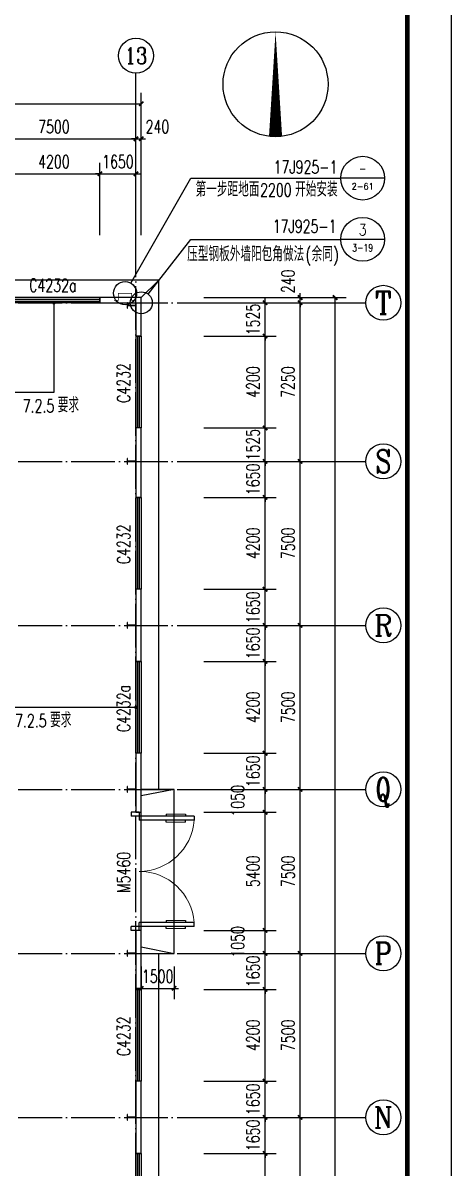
# Model space of a CAD drawing. Extents: x 14095202 to 14511487, y -1430609 to -90420.
# Drawn here: x 14486920 to 14506487, y -247791 to -195420 of the extents above; entities that cross this region are included whole.
import ezdxf
from ezdxf.enums import TextEntityAlignment as Align

# ---------------------------------------------------------------- set-up
doc = ezdxf.new("R2010")
doc.units = 0
doc.header["$LTSCALE"] = 1000
doc.header["$MEASUREMENT"] = 0
doc.linetypes.add('DOTE', pattern=[2.42, 2, -0.2, 0.02, -0.2])
for name, color, linetype in [('AXIS', 3, 'Continuous'), ('AXIS_TEXT', 7, 'Continuous'), ('COLUMN', 2, 'Continuous'), ('DIM_IDEN', 3, 'Continuous'), ('DIM_LEAD', 3, 'Continuous'), ('DIM_SYMB', 3, 'Continuous'), ('DOTE', 1, 'DOTE'), ('PUB_DIM', 3, 'Continuous'), ('PUB_TEXT', 7, 'Continuous'), ('TK', 4, 'Continuous'), ('WALL-PARAPET', 6, 'Continuous'), ('WINDOW', 4, 'Continuous'), ('WINDOW_TEXT', 7, 'Continuous')]:
    doc.layers.add(name, color=color, linetype=linetype)
doc.styles.add('_TCH_AXIS', font='COMPLEX', dxfattribs={"bigfont": 'GBCBIG'})
doc.styles.add('_TCH_DIM', font='SIMPLEX', dxfattribs={"bigfont": 'GBCBIG'})
doc.styles.add('_TCH_DIM_T3', font='SIMPLEX', dxfattribs={"width": 0.705882, "bigfont": 'GBCBIG'})
doc.styles.add('_TCH_LABEL', font='COMPLEX', dxfattribs={"bigfont": 'GBCBIG'})
doc.styles.add('_TCH_WINDOW', font='SIMPLEX', dxfattribs={"height": 3.5, "bigfont": 'GBCBIG'})
doc.styles.add('COMPLEX', font='COMPLEX')
doc.dimstyles.new('_TCH_ARCH&&200', dxfattribs={"dimtxt": 595, "dimasz": 200, "dimexe": 500, "dimexo": 600, "dimgap": 252.5, "dimtad": 1, "dimdec": 0, "dimzin": 0, "dimdsep": 46, "dimtxsty": '_TCH_DIM_T3', "dimblk": 'ARCHTICK', "dimcen": 0.09, "dimclrt": 7, "dimazin": 2, "dimtfac": 1, "dimtdec": 0, "dimtix": 1, "dimtmove": 2, "dimatfit": 3, "dimfxl": 0, "dimtolj": 1, "dimtzin": 0, "dimarcsym": 0})

# ---------------------------------------------------------------- blocks, each defined once
blk = doc.blocks.new('A$C797E1D2B')
at = {"layer": 'COLUMN'}
h = blk.add_hatch(color=256, dxfattribs=at)
h.paths.add_polyline_path([(125, 400), (250, 400), (250, 388), (130, 388), (130, 200), (125, 200)])
h.paths.add_polyline_path([(0, 400), (125, 400), (125, 200), (120, 200), (120, 388), (0, 388)])
h.paths.add_polyline_path([(0, 12), (120, 12), (120, 200), (125, 200), (125, 0), (0, 0)])
h.paths.add_polyline_path([(125, 200), (130, 200), (130, 12), (250, 12), (250, 0), (125, 0)])
blk.add_lwpolyline([(250, 0), (250, 12), (130, 12), (130, 388), (250, 388), (250, 400), (0, 400), (0, 388), (120, 388), (120, 12), (0, 12), (0, 0)], close=True, dxfattribs=at)
blk = doc.blocks.new('GeYuanFrame_78234766', base_point=(20.09, 4.53))
at = {"layer": 'TK'}
blk.add_lwpolyline([(20.09, 4.53), (20.09, 598.53), (1071.09, 598.53), (1071.09, 4.53)], close=True, dxfattribs=at)
at = {"layer": 'TK', "const_width": 1}
blk.add_lwpolyline([(45.09, 588.53), (1061.09, 588.53), (1061.09, 14.53), (45.09, 14.53)], close=True, dxfattribs=at)
blk = doc.blocks.new('_AXISO')
blk.add_circle((0, 0), 0.5)
at = {"layer": 'AXIS_TEXT', "style": 'COMPLEX', "width": 1.041667}
blk.add_attdef('A', text='', height=0.56, dxfattribs=at).set_placement((-0.25, -0.28), (0.25, -0.28), align=Align.FIT)
blk = doc.blocks.new('_ArchTick')
at = {"color": 0, "linetype": 'ByBlock', "const_width": 0.4}
blk.add_lwpolyline([(-0.5, -0.5), (0.5, 0.5)], dxfattribs=at)
blk = doc.blocks.new('*D98')
at = {"layer": 'AXIS', "color": 0, "lineweight": -2}
for p, q in [((14401847, -205120), (14401847, -198620)), ((14492327, -205120), (14492327, -198620)), ((14401847, -199120), (14492327, -199120))]:
    blk.add_line(p, q, dxfattribs=at)
at = {"layer": 'Defpoints', "color": 0}
for p in [(14492327, -199120), (14401847, -205720), (14492327, -205720)]:
    blk.add_point(p, dxfattribs=at)
at = {"layer": 'AXIS', "color": 0, "lineweight": -2, "xscale": 200, "yscale": 200, "zscale": 200, "rotation": 180}
blk.add_blockref('_ArchTick', (14401847, -199120), dxfattribs=at)
at = {"layer": 'AXIS', "color": 0, "lineweight": -2, "xscale": 200, "yscale": 200, "zscale": 200}
blk.add_blockref('_ArchTick', (14492327, -199120), dxfattribs=at)
at = {"layer": 'AXIS', "color": 7, "insert": (14447087, -198570), "char_height": 595, "attachment_point": 5, "style": '_TCH_DIM_T3'}
blk.add_mtext('\\A1;90480', dxfattribs=at)
blk = doc.blocks.new('*D113')
at = {"layer": 'AXIS', "color": 0, "lineweight": -2}
for p, q in [((14484587, -205120), (14484587, -200220)), ((14492087, -205120), (14492087, -200220)), ((14484587, -200720), (14492087, -200720))]:
    blk.add_line(p, q, dxfattribs=at)
at = {"layer": 'Defpoints', "color": 0}
for p in [(14492087, -200720), (14484587, -205720), (14492087, -205720)]:
    blk.add_point(p, dxfattribs=at)
at = {"layer": 'AXIS', "color": 0, "lineweight": -2, "xscale": 200, "yscale": 200, "zscale": 200, "rotation": 180}
blk.add_blockref('_ArchTick', (14484587, -200720), dxfattribs=at)
at = {"layer": 'AXIS', "color": 0, "lineweight": -2, "xscale": 200, "yscale": 200, "zscale": 200}
blk.add_blockref('_ArchTick', (14492087, -200720), dxfattribs=at)
at = {"layer": 'AXIS', "color": 7, "insert": (14488337, -200170), "char_height": 595, "attachment_point": 5, "style": '_TCH_DIM_T3'}
blk.add_mtext('\\A1;7500', dxfattribs=at)
blk = doc.blocks.new('*D114')
at = {"layer": 'AXIS', "color": 0, "lineweight": -2}
for p, q in [((14492087, -205120), (14492087, -200220)), ((14492327, -205120), (14492327, -200220)), ((14492087, -200720), (14491887, -200720)), ((14492087, -200720), (14492327, -200720)), ((14492327, -200720), (14492527, -200720))]:
    blk.add_line(p, q, dxfattribs=at)
at = {"layer": 'Defpoints', "color": 0}
for p in [(14492327, -200720), (14492087, -205720), (14492327, -205720)]:
    blk.add_point(p, dxfattribs=at)
at = {"layer": 'AXIS', "color": 0, "lineweight": -2, "xscale": 200, "yscale": 200, "zscale": 200}
blk.add_blockref('_ArchTick', (14492087, -200720), dxfattribs=at)
at = {"layer": 'AXIS', "color": 0, "lineweight": -2, "xscale": 200, "yscale": 200, "zscale": 200, "rotation": 180}
blk.add_blockref('_ArchTick', (14492327, -200720), dxfattribs=at)
at = {"layer": 'AXIS', "color": 7, "insert": (14493067, -200170), "char_height": 595, "attachment_point": 5, "style": '_TCH_DIM_T3'}
blk.add_mtext('\\A1;240', dxfattribs=at)
blk = doc.blocks.new('*D115')
at = {"layer": 'AXIS', "color": 0, "lineweight": -2}
for p, q in [((14495187, -207980), (14501687, -207980)), ((14501187, -335460), (14501187, -207980)), ((14495187, -335460), (14501687, -335460))]:
    blk.add_line(p, q, dxfattribs=at)
at = {"layer": 'Defpoints', "color": 0}
for p in [(14494587, -207980), (14501187, -207980), (14494587, -335460)]:
    blk.add_point(p, dxfattribs=at)
at = {"layer": 'AXIS', "color": 0, "lineweight": -2, "xscale": 200, "yscale": 200, "zscale": 200}
for p, rotation in [((14501187, -207980), 90), ((14501187, -335460), 270)]:
    blk.add_blockref('_ArchTick', p, dxfattribs=dict(at, rotation=rotation))
at = {"layer": 'AXIS', "color": 7, "insert": (14500637, -271720), "char_height": 595, "attachment_point": 5, "rotation": 90, "style": '_TCH_DIM_T3'}
blk.add_mtext('\\A1;127480', dxfattribs=at)
blk = doc.blocks.new('*D128')
at = {"layer": 'AXIS', "color": 0, "lineweight": -2}
for p, q in [((14495187, -245470), (14500087, -245470)), ((14499587, -252970), (14499587, -245470)), ((14495187, -252970), (14500087, -252970))]:
    blk.add_line(p, q, dxfattribs=at)
at = {"layer": 'Defpoints', "color": 0}
for p in [(14494587, -245470), (14499587, -245470), (14494587, -252970)]:
    blk.add_point(p, dxfattribs=at)
at = {"layer": 'AXIS', "color": 0, "lineweight": -2, "xscale": 200, "yscale": 200, "zscale": 200}
for p, rotation in [((14499587, -245470), 90), ((14499587, -252970), 270)]:
    blk.add_blockref('_ArchTick', p, dxfattribs=dict(at, rotation=rotation))
at = {"layer": 'AXIS', "color": 7, "insert": (14499037, -249220), "char_height": 595, "attachment_point": 5, "rotation": 90, "style": '_TCH_DIM_T3'}
blk.add_mtext('\\A1;7500', dxfattribs=at)
blk = doc.blocks.new('*D129')
at = {"layer": 'AXIS', "color": 0, "lineweight": -2}
for p, q in [((14495187, -237970), (14500087, -237970)), ((14499587, -245470), (14499587, -237970)), ((14495187, -245470), (14500087, -245470))]:
    blk.add_line(p, q, dxfattribs=at)
at = {"layer": 'Defpoints', "color": 0}
for p in [(14494587, -237970), (14499587, -237970), (14494587, -245470)]:
    blk.add_point(p, dxfattribs=at)
at = {"layer": 'AXIS', "color": 0, "lineweight": -2, "xscale": 200, "yscale": 200, "zscale": 200}
for p, rotation in [((14499587, -237970), 90), ((14499587, -245470), 270)]:
    blk.add_blockref('_ArchTick', p, dxfattribs=dict(at, rotation=rotation))
at = {"layer": 'AXIS', "color": 7, "insert": (14499037, -241720), "char_height": 595, "attachment_point": 5, "rotation": 90, "style": '_TCH_DIM_T3'}
blk.add_mtext('\\A1;7500', dxfattribs=at)
blk = doc.blocks.new('*D130')
at = {"layer": 'AXIS', "color": 0, "lineweight": -2}
for p, q in [((14495187, -230470), (14500087, -230470)), ((14499587, -237970), (14499587, -230470)), ((14495187, -237970), (14500087, -237970))]:
    blk.add_line(p, q, dxfattribs=at)
at = {"layer": 'Defpoints', "color": 0}
for p in [(14494587, -230470), (14499587, -230470), (14494587, -237970)]:
    blk.add_point(p, dxfattribs=at)
at = {"layer": 'AXIS', "color": 0, "lineweight": -2, "xscale": 200, "yscale": 200, "zscale": 200}
for p, rotation in [((14499587, -230470), 90), ((14499587, -237970), 270)]:
    blk.add_blockref('_ArchTick', p, dxfattribs=dict(at, rotation=rotation))
at = {"layer": 'AXIS', "color": 7, "insert": (14499037, -234220), "char_height": 595, "attachment_point": 5, "rotation": 90, "style": '_TCH_DIM_T3'}
blk.add_mtext('\\A1;7500', dxfattribs=at)
blk = doc.blocks.new('*D131')
at = {"layer": 'AXIS', "color": 0, "lineweight": -2}
for p, q in [((14495187, -222970), (14500087, -222970)), ((14499587, -230470), (14499587, -222970)), ((14495187, -230470), (14500087, -230470))]:
    blk.add_line(p, q, dxfattribs=at)
at = {"layer": 'Defpoints', "color": 0}
for p in [(14494587, -222970), (14499587, -222970), (14494587, -230470)]:
    blk.add_point(p, dxfattribs=at)
at = {"layer": 'AXIS', "color": 0, "lineweight": -2, "xscale": 200, "yscale": 200, "zscale": 200}
for p, rotation in [((14499587, -222970), 90), ((14499587, -230470), 270)]:
    blk.add_blockref('_ArchTick', p, dxfattribs=dict(at, rotation=rotation))
at = {"layer": 'AXIS', "color": 7, "insert": (14499037, -226720), "char_height": 595, "attachment_point": 5, "rotation": 90, "style": '_TCH_DIM_T3'}
blk.add_mtext('\\A1;7500', dxfattribs=at)
blk = doc.blocks.new('*D132')
at = {"layer": 'AXIS', "color": 0, "lineweight": -2}
for p, q in [((14495187, -215470), (14500087, -215470)), ((14499587, -222970), (14499587, -215470)), ((14495187, -222970), (14500087, -222970))]:
    blk.add_line(p, q, dxfattribs=at)
at = {"layer": 'Defpoints', "color": 0}
for p in [(14494587, -215470), (14499587, -215470), (14494587, -222970)]:
    blk.add_point(p, dxfattribs=at)
at = {"layer": 'AXIS', "color": 0, "lineweight": -2, "xscale": 200, "yscale": 200, "zscale": 200}
for p, rotation in [((14499587, -215470), 90), ((14499587, -222970), 270)]:
    blk.add_blockref('_ArchTick', p, dxfattribs=dict(at, rotation=rotation))
at = {"layer": 'AXIS', "color": 7, "insert": (14499037, -219220), "char_height": 595, "attachment_point": 5, "rotation": 90, "style": '_TCH_DIM_T3'}
blk.add_mtext('\\A1;7500', dxfattribs=at)
blk = doc.blocks.new('*D133')
at = {"layer": 'AXIS', "color": 0, "lineweight": -2}
for p, q in [((14495187, -208220), (14500087, -208220)), ((14499587, -215470), (14499587, -208220)), ((14495187, -215470), (14500087, -215470))]:
    blk.add_line(p, q, dxfattribs=at)
at = {"layer": 'Defpoints', "color": 0}
for p in [(14494587, -208220), (14499587, -208220), (14494587, -215470)]:
    blk.add_point(p, dxfattribs=at)
at = {"layer": 'AXIS', "color": 0, "lineweight": -2, "xscale": 200, "yscale": 200, "zscale": 200}
for p, rotation in [((14499587, -208220), 90), ((14499587, -215470), 270)]:
    blk.add_blockref('_ArchTick', p, dxfattribs=dict(at, rotation=rotation))
at = {"layer": 'AXIS', "color": 7, "insert": (14499037, -211845), "char_height": 595, "attachment_point": 5, "rotation": 90, "style": '_TCH_DIM_T3'}
blk.add_mtext('\\A1;7250', dxfattribs=at)
blk = doc.blocks.new('*D134')
at = {"layer": 'AXIS', "color": 0, "lineweight": -2}
for p, q in [((14499587, -207980), (14499587, -207780)), ((14495187, -207980), (14500087, -207980)), ((14495187, -208220), (14500087, -208220)), ((14499587, -208220), (14499587, -207980)), ((14499587, -208220), (14499587, -208420))]:
    blk.add_line(p, q, dxfattribs=at)
at = {"layer": 'Defpoints', "color": 0}
for p in [(14494587, -207980), (14494587, -208220), (14499587, -207980)]:
    blk.add_point(p, dxfattribs=at)
at = {"layer": 'AXIS', "color": 0, "lineweight": -2, "xscale": 200, "yscale": 200, "zscale": 200}
for p, rotation in [((14499587, -207980), 270), ((14499587, -208220), 90)]:
    blk.add_blockref('_ArchTick', p, dxfattribs=dict(at, rotation=rotation))
at = {"layer": 'AXIS', "color": 7, "insert": (14499037, -207240), "char_height": 595, "attachment_point": 5, "rotation": 90, "style": '_TCH_DIM_T3'}
blk.add_mtext('\\A1;240', dxfattribs=at)
blk = doc.blocks.new('$DorLib2D$00000011')
at = {"lineweight": 13}
for p, q in [((-0.4833, 0.3962), (-0.4833, 0.2346)), ((-0.4167, 0.3962), (-0.4167, 0.2346)), ((0.4167, 0.3962), (0.4167, 0.2346)), ((0.4833, 0.3962), (0.4833, 0.2346))]:
    blk.add_line(p, q, dxfattribs=at)
for p, q in [((-0.4833, 0.3962), (-0.4667, 0.3962)), ((-0.4667, 0.4709), (-0.4667, -0.0625)), ((-0.4667, 0.4709), (-0.4333, 0.4709)), ((-0.4333, 0.4709), (-0.4333, 0.0042)), ((-0.4167, 0.3962), (-0.4333, 0.3962)), ((0.4167, 0.3962), (0.4333, 0.3962)), ((0.4333, 0.4709), (0.4333, 0.0042)), ((0.4667, 0.4709), (0.4333, 0.4709)), ((0.4667, 0.4709), (0.4667, -0.0625)), ((0.4833, 0.3962), (0.4667, 0.3962)), ((-0.4833, 0.2346), (-0.4667, 0.2346)), ((-0.4167, 0.2346), (-0.4333, 0.2346)), ((0.4167, 0.2346), (0.4333, 0.2346)), ((0.4833, 0.2346), (0.4667, 0.2346)), ((-0.5, 0.0042), (-0.4333, 0.0042)), ((-0.5, 0.0042), (-0.5, -0.0625)), ((0.5, 0.0042), (0.4333, 0.0042)), ((0.5, 0.0042), (0.5, -0.0625)), ((-0.5, -0.0625), (-0.4667, -0.0625)), ((0.5, -0.0625), (0.4667, -0.0625))]:
    blk.add_line(p, q)
for centre, start, end in [((-0.4667, 0.0042), 0, 85.90396), ((0.4667, 0.0042), 94.09604, 180)]:
    blk.add_arc(centre, 0.4667, start, end, dxfattribs=at)
blk = doc.blocks.new('$TCHSYS$WIN2D')
for p, q in [((-0.5, 0.5), (0.5, 0.5)), ((-0.5, 0.5), (-0.5, -0.5)), ((0.5, 0.5), (0.5, -0.5)), ((0.5, 0.167), (-0.5, 0.167)), ((0.5, -0.167), (-0.5, -0.167)), ((-0.5, -0.5), (0.5, -0.5))]:
    blk.add_line(p, q)
blk = doc.blocks.new('*D366')
at = {"layer": 'Defpoints', "color": 0}
for p in [(14494587, -247120), (14497987, -247120), (14494587, -251320)]:
    blk.add_point(p, dxfattribs=at)
at = {"layer": 'PUB_DIM', "color": 0, "lineweight": -2}
for p, q in [((14495187, -247120), (14498487, -247120)), ((14497987, -251320), (14497987, -247120)), ((14495187, -251320), (14498487, -251320))]:
    blk.add_line(p, q, dxfattribs=at)
at = {"layer": 'PUB_DIM', "color": 0, "lineweight": -2, "xscale": 200, "yscale": 200, "zscale": 200}
for p, rotation in [((14497987, -247120), 90), ((14497987, -251320), 270)]:
    blk.add_blockref('_ArchTick', p, dxfattribs=dict(at, rotation=rotation))
at = {"layer": 'PUB_DIM', "color": 7, "insert": (14497437, -249220), "char_height": 595, "attachment_point": 5, "rotation": 90, "style": '_TCH_DIM_T3'}
blk.add_mtext('\\A1;4200', dxfattribs=at)
blk = doc.blocks.new('*D367')
at = {"layer": 'Defpoints', "color": 0}
for p in [(14494587, -245470), (14497987, -245470), (14494587, -247120)]:
    blk.add_point(p, dxfattribs=at)
at = {"layer": 'PUB_DIM', "color": 0, "lineweight": -2}
for p, q in [((14495187, -245470), (14498487, -245470)), ((14497987, -245470), (14497987, -245270)), ((14497987, -247120), (14497987, -245470)), ((14495187, -247120), (14498487, -247120)), ((14497987, -247120), (14497987, -247320))]:
    blk.add_line(p, q, dxfattribs=at)
at = {"layer": 'PUB_DIM', "color": 0, "lineweight": -2, "xscale": 200, "yscale": 200, "zscale": 200}
for p, rotation in [((14497987, -245470), 270), ((14497987, -247120), 90)]:
    blk.add_blockref('_ArchTick', p, dxfattribs=dict(at, rotation=rotation))
at = {"layer": 'PUB_DIM', "color": 7, "insert": (14497437, -246295), "char_height": 595, "attachment_point": 5, "rotation": 90, "style": '_TCH_DIM_T3'}
blk.add_mtext('\\A1;1650', dxfattribs=at)
blk = doc.blocks.new('*D368')
at = {"layer": 'Defpoints', "color": 0}
for p in [(14494587, -243820), (14497987, -243820), (14494587, -245470)]:
    blk.add_point(p, dxfattribs=at)
at = {"layer": 'PUB_DIM', "color": 0, "lineweight": -2}
for p, q in [((14495187, -243820), (14498487, -243820)), ((14497987, -243820), (14497987, -243620)), ((14497987, -245470), (14497987, -243820)), ((14495187, -245470), (14498487, -245470)), ((14497987, -245470), (14497987, -245670))]:
    blk.add_line(p, q, dxfattribs=at)
at = {"layer": 'PUB_DIM', "color": 0, "lineweight": -2, "xscale": 200, "yscale": 200, "zscale": 200}
for p, rotation in [((14497987, -243820), 270), ((14497987, -245470), 90)]:
    blk.add_blockref('_ArchTick', p, dxfattribs=dict(at, rotation=rotation))
at = {"layer": 'PUB_DIM', "color": 7, "insert": (14497437, -244645), "char_height": 595, "attachment_point": 5, "rotation": 90, "style": '_TCH_DIM_T3'}
blk.add_mtext('\\A1;1650', dxfattribs=at)
blk = doc.blocks.new('*D369')
at = {"layer": 'Defpoints', "color": 0}
for p in [(14494587, -239620), (14497987, -239620), (14494587, -243820)]:
    blk.add_point(p, dxfattribs=at)
at = {"layer": 'PUB_DIM', "color": 0, "lineweight": -2}
for p, q in [((14495187, -239620), (14498487, -239620)), ((14497987, -243820), (14497987, -239620)), ((14495187, -243820), (14498487, -243820))]:
    blk.add_line(p, q, dxfattribs=at)
at = {"layer": 'PUB_DIM', "color": 0, "lineweight": -2, "xscale": 200, "yscale": 200, "zscale": 200}
for p, rotation in [((14497987, -239620), 90), ((14497987, -243820), 270)]:
    blk.add_blockref('_ArchTick', p, dxfattribs=dict(at, rotation=rotation))
at = {"layer": 'PUB_DIM', "color": 7, "insert": (14497437, -241720), "char_height": 595, "attachment_point": 5, "rotation": 90, "style": '_TCH_DIM_T3'}
blk.add_mtext('\\A1;4200', dxfattribs=at)
blk = doc.blocks.new('*D370')
at = {"layer": 'Defpoints', "color": 0}
for p in [(14494587, -237970), (14497987, -237970), (14494587, -239620)]:
    blk.add_point(p, dxfattribs=at)
at = {"layer": 'PUB_DIM', "color": 0, "lineweight": -2}
for p, q in [((14495187, -237970), (14498487, -237970)), ((14497987, -237970), (14497987, -237770)), ((14497987, -239620), (14497987, -237970)), ((14495187, -239620), (14498487, -239620)), ((14497987, -239620), (14497987, -239820))]:
    blk.add_line(p, q, dxfattribs=at)
at = {"layer": 'PUB_DIM', "color": 0, "lineweight": -2, "xscale": 200, "yscale": 200, "zscale": 200}
for p, rotation in [((14497987, -237970), 270), ((14497987, -239620), 90)]:
    blk.add_blockref('_ArchTick', p, dxfattribs=dict(at, rotation=rotation))
at = {"layer": 'PUB_DIM', "color": 7, "insert": (14497437, -238795), "char_height": 595, "attachment_point": 5, "rotation": 90, "style": '_TCH_DIM_T3'}
blk.add_mtext('\\A1;1650', dxfattribs=at)
blk = doc.blocks.new('*D371')
at = {"layer": 'Defpoints', "color": 0}
for p in [(14494587, -236920), (14497987, -236920), (14494587, -237970)]:
    blk.add_point(p, dxfattribs=at)
at = {"layer": 'PUB_DIM', "color": 0, "lineweight": -2}
for p, q in [((14495187, -236920), (14498487, -236920)), ((14497987, -237970), (14497987, -236920)), ((14495187, -237970), (14498487, -237970))]:
    blk.add_line(p, q, dxfattribs=at)
at = {"layer": 'PUB_DIM', "color": 0, "lineweight": -2, "xscale": 200, "yscale": 200, "zscale": 200}
for p, rotation in [((14497987, -236920), 90), ((14497987, -237970), 270)]:
    blk.add_blockref('_ArchTick', p, dxfattribs=dict(at, rotation=rotation))
at = {"layer": 'PUB_DIM', "color": 7, "insert": (14496737, -237445), "char_height": 595, "attachment_point": 5, "rotation": 90, "style": '_TCH_DIM_T3'}
blk.add_mtext('\\A1;1050', dxfattribs=at)
blk = doc.blocks.new('*D372')
at = {"layer": 'Defpoints', "color": 0}
for p in [(14494587, -231520), (14497987, -231520), (14494587, -236920)]:
    blk.add_point(p, dxfattribs=at)
at = {"layer": 'PUB_DIM', "color": 0, "lineweight": -2}
for p, q in [((14495187, -231520), (14498487, -231520)), ((14497987, -236920), (14497987, -231520)), ((14495187, -236920), (14498487, -236920))]:
    blk.add_line(p, q, dxfattribs=at)
at = {"layer": 'PUB_DIM', "color": 0, "lineweight": -2, "xscale": 200, "yscale": 200, "zscale": 200}
for p, rotation in [((14497987, -231520), 90), ((14497987, -236920), 270)]:
    blk.add_blockref('_ArchTick', p, dxfattribs=dict(at, rotation=rotation))
at = {"layer": 'PUB_DIM', "color": 7, "insert": (14497437, -234220), "char_height": 595, "attachment_point": 5, "rotation": 90, "style": '_TCH_DIM_T3'}
blk.add_mtext('\\A1;5400', dxfattribs=at)
blk = doc.blocks.new('*D373')
at = {"layer": 'Defpoints', "color": 0}
for p in [(14494587, -230470), (14497987, -230470), (14494587, -231520)]:
    blk.add_point(p, dxfattribs=at)
at = {"layer": 'PUB_DIM', "color": 0, "lineweight": -2}
for p, q in [((14495187, -230470), (14498487, -230470)), ((14497987, -231520), (14497987, -230470)), ((14495187, -231520), (14498487, -231520))]:
    blk.add_line(p, q, dxfattribs=at)
at = {"layer": 'PUB_DIM', "color": 0, "lineweight": -2, "xscale": 200, "yscale": 200, "zscale": 200}
for p, rotation in [((14497987, -230470), 90), ((14497987, -231520), 270)]:
    blk.add_blockref('_ArchTick', p, dxfattribs=dict(at, rotation=rotation))
at = {"layer": 'PUB_DIM', "color": 7, "insert": (14496737, -230995), "char_height": 595, "attachment_point": 5, "rotation": 90, "style": '_TCH_DIM_T3'}
blk.add_mtext('\\A1;1050', dxfattribs=at)
blk = doc.blocks.new('*D374')
at = {"layer": 'Defpoints', "color": 0}
for p in [(14494587, -228820), (14497987, -228820), (14494587, -230470)]:
    blk.add_point(p, dxfattribs=at)
at = {"layer": 'PUB_DIM', "color": 0, "lineweight": -2}
for p, q in [((14495187, -228820), (14498487, -228820)), ((14497987, -228820), (14497987, -228620)), ((14497987, -230470), (14497987, -228820)), ((14495187, -230470), (14498487, -230470)), ((14497987, -230470), (14497987, -230670))]:
    blk.add_line(p, q, dxfattribs=at)
at = {"layer": 'PUB_DIM', "color": 0, "lineweight": -2, "xscale": 200, "yscale": 200, "zscale": 200}
for p, rotation in [((14497987, -228820), 270), ((14497987, -230470), 90)]:
    blk.add_blockref('_ArchTick', p, dxfattribs=dict(at, rotation=rotation))
at = {"layer": 'PUB_DIM', "color": 7, "insert": (14497437, -229645), "char_height": 595, "attachment_point": 5, "rotation": 90, "style": '_TCH_DIM_T3'}
blk.add_mtext('\\A1;1650', dxfattribs=at)
blk = doc.blocks.new('*D375')
at = {"layer": 'Defpoints', "color": 0}
for p in [(14494587, -224620), (14497987, -224620), (14494587, -228820)]:
    blk.add_point(p, dxfattribs=at)
at = {"layer": 'PUB_DIM', "color": 0, "lineweight": -2}
for p, q in [((14495187, -224620), (14498487, -224620)), ((14497987, -228820), (14497987, -224620)), ((14495187, -228820), (14498487, -228820))]:
    blk.add_line(p, q, dxfattribs=at)
at = {"layer": 'PUB_DIM', "color": 0, "lineweight": -2, "xscale": 200, "yscale": 200, "zscale": 200}
for p, rotation in [((14497987, -224620), 90), ((14497987, -228820), 270)]:
    blk.add_blockref('_ArchTick', p, dxfattribs=dict(at, rotation=rotation))
at = {"layer": 'PUB_DIM', "color": 7, "insert": (14497437, -226720), "char_height": 595, "attachment_point": 5, "rotation": 90, "style": '_TCH_DIM_T3'}
blk.add_mtext('\\A1;4200', dxfattribs=at)
blk = doc.blocks.new('*D376')
at = {"layer": 'Defpoints', "color": 0}
for p in [(14494587, -222970), (14497987, -222970), (14494587, -224620)]:
    blk.add_point(p, dxfattribs=at)
at = {"layer": 'PUB_DIM', "color": 0, "lineweight": -2}
for p, q in [((14495187, -222970), (14498487, -222970)), ((14497987, -222970), (14497987, -222770)), ((14497987, -224620), (14497987, -222970)), ((14495187, -224620), (14498487, -224620)), ((14497987, -224620), (14497987, -224820))]:
    blk.add_line(p, q, dxfattribs=at)
at = {"layer": 'PUB_DIM', "color": 0, "lineweight": -2, "xscale": 200, "yscale": 200, "zscale": 200}
for p, rotation in [((14497987, -222970), 270), ((14497987, -224620), 90)]:
    blk.add_blockref('_ArchTick', p, dxfattribs=dict(at, rotation=rotation))
at = {"layer": 'PUB_DIM', "color": 7, "insert": (14497437, -223795), "char_height": 595, "attachment_point": 5, "rotation": 90, "style": '_TCH_DIM_T3'}
blk.add_mtext('\\A1;1650', dxfattribs=at)
blk = doc.blocks.new('*D377')
at = {"layer": 'Defpoints', "color": 0}
for p in [(14494587, -221320), (14497987, -221320), (14494587, -222970)]:
    blk.add_point(p, dxfattribs=at)
at = {"layer": 'PUB_DIM', "color": 0, "lineweight": -2}
for p, q in [((14495187, -221320), (14498487, -221320)), ((14497987, -221320), (14497987, -221120)), ((14497987, -222970), (14497987, -221320)), ((14495187, -222970), (14498487, -222970)), ((14497987, -222970), (14497987, -223170))]:
    blk.add_line(p, q, dxfattribs=at)
at = {"layer": 'PUB_DIM', "color": 0, "lineweight": -2, "xscale": 200, "yscale": 200, "zscale": 200}
for p, rotation in [((14497987, -221320), 270), ((14497987, -222970), 90)]:
    blk.add_blockref('_ArchTick', p, dxfattribs=dict(at, rotation=rotation))
at = {"layer": 'PUB_DIM', "color": 7, "insert": (14497437, -222145), "char_height": 595, "attachment_point": 5, "rotation": 90, "style": '_TCH_DIM_T3'}
blk.add_mtext('\\A1;1650', dxfattribs=at)
blk = doc.blocks.new('*D378')
at = {"layer": 'Defpoints', "color": 0}
for p in [(14494587, -217120), (14497987, -217120), (14494587, -221320)]:
    blk.add_point(p, dxfattribs=at)
at = {"layer": 'PUB_DIM', "color": 0, "lineweight": -2}
for p, q in [((14495187, -217120), (14498487, -217120)), ((14497987, -221320), (14497987, -217120)), ((14495187, -221320), (14498487, -221320))]:
    blk.add_line(p, q, dxfattribs=at)
at = {"layer": 'PUB_DIM', "color": 0, "lineweight": -2, "xscale": 200, "yscale": 200, "zscale": 200}
for p, rotation in [((14497987, -217120), 90), ((14497987, -221320), 270)]:
    blk.add_blockref('_ArchTick', p, dxfattribs=dict(at, rotation=rotation))
at = {"layer": 'PUB_DIM', "color": 7, "insert": (14497437, -219220), "char_height": 595, "attachment_point": 5, "rotation": 90, "style": '_TCH_DIM_T3'}
blk.add_mtext('\\A1;4200', dxfattribs=at)
blk = doc.blocks.new('*D379')
at = {"layer": 'Defpoints', "color": 0}
for p in [(14494587, -215470), (14497987, -215470), (14494587, -217120)]:
    blk.add_point(p, dxfattribs=at)
at = {"layer": 'PUB_DIM', "color": 0, "lineweight": -2}
for p, q in [((14495187, -215470), (14498487, -215470)), ((14497987, -215470), (14497987, -215270)), ((14497987, -217120), (14497987, -215470)), ((14495187, -217120), (14498487, -217120)), ((14497987, -217120), (14497987, -217320))]:
    blk.add_line(p, q, dxfattribs=at)
at = {"layer": 'PUB_DIM', "color": 0, "lineweight": -2, "xscale": 200, "yscale": 200, "zscale": 200}
for p, rotation in [((14497987, -215470), 270), ((14497987, -217120), 90)]:
    blk.add_blockref('_ArchTick', p, dxfattribs=dict(at, rotation=rotation))
at = {"layer": 'PUB_DIM', "color": 7, "insert": (14497437, -216295), "char_height": 595, "attachment_point": 5, "rotation": 90, "style": '_TCH_DIM_T3'}
blk.add_mtext('\\A1;1650', dxfattribs=at)
blk = doc.blocks.new('*D380')
at = {"layer": 'Defpoints', "color": 0}
for p in [(14494587, -213945), (14497987, -213945), (14494587, -215470)]:
    blk.add_point(p, dxfattribs=at)
at = {"layer": 'PUB_DIM', "color": 0, "lineweight": -2}
for p, q in [((14495187, -213945), (14498487, -213945)), ((14497987, -213945), (14497987, -213745)), ((14497987, -215470), (14497987, -213945)), ((14495187, -215470), (14498487, -215470)), ((14497987, -215470), (14497987, -215670))]:
    blk.add_line(p, q, dxfattribs=at)
at = {"layer": 'PUB_DIM', "color": 0, "lineweight": -2, "xscale": 200, "yscale": 200, "zscale": 200}
for p, rotation in [((14497987, -213945), 270), ((14497987, -215470), 90)]:
    blk.add_blockref('_ArchTick', p, dxfattribs=dict(at, rotation=rotation))
at = {"layer": 'PUB_DIM', "color": 7, "insert": (14497437, -214708), "char_height": 595, "attachment_point": 5, "rotation": 90, "style": '_TCH_DIM_T3'}
blk.add_mtext('\\A1;1525', dxfattribs=at)
blk = doc.blocks.new('*D381')
at = {"layer": 'Defpoints', "color": 0}
for p in [(14494587, -209745), (14497987, -209745), (14494587, -213945)]:
    blk.add_point(p, dxfattribs=at)
at = {"layer": 'PUB_DIM', "color": 0, "lineweight": -2}
for p, q in [((14495187, -209745), (14498487, -209745)), ((14497987, -213945), (14497987, -209745)), ((14495187, -213945), (14498487, -213945))]:
    blk.add_line(p, q, dxfattribs=at)
at = {"layer": 'PUB_DIM', "color": 0, "lineweight": -2, "xscale": 200, "yscale": 200, "zscale": 200}
for p, rotation in [((14497987, -209745), 90), ((14497987, -213945), 270)]:
    blk.add_blockref('_ArchTick', p, dxfattribs=dict(at, rotation=rotation))
at = {"layer": 'PUB_DIM', "color": 7, "insert": (14497437, -211845), "char_height": 595, "attachment_point": 5, "rotation": 90, "style": '_TCH_DIM_T3'}
blk.add_mtext('\\A1;4200', dxfattribs=at)
blk = doc.blocks.new('*D382')
at = {"layer": 'Defpoints', "color": 0}
for p in [(14494587, -208220), (14497987, -208220), (14494587, -209745)]:
    blk.add_point(p, dxfattribs=at)
at = {"layer": 'PUB_DIM', "color": 0, "lineweight": -2}
for p, q in [((14495187, -208220), (14498487, -208220)), ((14497987, -208220), (14497987, -208020)), ((14497987, -209745), (14497987, -208220)), ((14495187, -209745), (14498487, -209745)), ((14497987, -209745), (14497987, -209945))]:
    blk.add_line(p, q, dxfattribs=at)
at = {"layer": 'PUB_DIM', "color": 0, "lineweight": -2, "xscale": 200, "yscale": 200, "zscale": 200}
for p, rotation in [((14497987, -208220), 270), ((14497987, -209745), 90)]:
    blk.add_blockref('_ArchTick', p, dxfattribs=dict(at, rotation=rotation))
at = {"layer": 'PUB_DIM', "color": 7, "insert": (14497437, -208983), "char_height": 595, "attachment_point": 5, "rotation": 90, "style": '_TCH_DIM_T3'}
blk.add_mtext('\\A1;1525', dxfattribs=at)
blk = doc.blocks.new('*D437')
at = {"layer": 'Defpoints', "color": 0}
for p in [(14492327, -237970), (14493827, -237970), (14493827, -239570)]:
    blk.add_point(p, dxfattribs=at)
at = {"layer": 'PUB_DIM', "color": 0, "lineweight": -2}
for p, q in [((14492327, -238570), (14492327, -240070)), ((14493827, -238570), (14493827, -240070)), ((14492327, -239570), (14492127, -239570)), ((14492327, -239570), (14493827, -239570)), ((14493827, -239570), (14494027, -239570))]:
    blk.add_line(p, q, dxfattribs=at)
at = {"layer": 'PUB_DIM', "color": 0, "lineweight": -2, "xscale": 200, "yscale": 200, "zscale": 200}
blk.add_blockref('_ArchTick', (14492327, -239570), dxfattribs=at)
at = {"layer": 'PUB_DIM', "color": 0, "lineweight": -2, "xscale": 200, "yscale": 200, "zscale": 200, "rotation": 180}
blk.add_blockref('_ArchTick', (14493827, -239570), dxfattribs=at)
at = {"layer": 'PUB_DIM', "color": 7, "insert": (14493077, -239020), "char_height": 595, "attachment_point": 5, "style": '_TCH_DIM_T3'}
blk.add_mtext('\\A1;1500', dxfattribs=at)
blk = doc.blocks.new('*D855')
at = {"layer": 'Defpoints', "color": 0}
for p in [(14490437, -202320), (14486237, -205720), (14490437, -205720)]:
    blk.add_point(p, dxfattribs=at)
at = {"layer": 'PUB_DIM', "color": 0, "lineweight": -2}
for p, q in [((14486237, -205120), (14486237, -201820)), ((14490437, -205120), (14490437, -201820)), ((14486237, -202320), (14490437, -202320))]:
    blk.add_line(p, q, dxfattribs=at)
at = {"layer": 'PUB_DIM', "color": 0, "lineweight": -2, "xscale": 200, "yscale": 200, "zscale": 200, "rotation": 180}
blk.add_blockref('_ArchTick', (14486237, -202320), dxfattribs=at)
at = {"layer": 'PUB_DIM', "color": 0, "lineweight": -2, "xscale": 200, "yscale": 200, "zscale": 200}
blk.add_blockref('_ArchTick', (14490437, -202320), dxfattribs=at)
at = {"layer": 'PUB_DIM', "color": 7, "insert": (14488337, -201770), "char_height": 595, "attachment_point": 5, "style": '_TCH_DIM_T3'}
blk.add_mtext('\\A1;4200', dxfattribs=at)
blk = doc.blocks.new('*D856')
at = {"layer": 'Defpoints', "color": 0}
for p in [(14492087, -202320), (14490437, -205720), (14492087, -205720)]:
    blk.add_point(p, dxfattribs=at)
at = {"layer": 'PUB_DIM', "color": 0, "lineweight": -2}
for p, q in [((14490437, -205120), (14490437, -201820)), ((14492087, -205120), (14492087, -201820)), ((14490437, -202320), (14490237, -202320)), ((14490437, -202320), (14492087, -202320)), ((14492087, -202320), (14492287, -202320))]:
    blk.add_line(p, q, dxfattribs=at)
at = {"layer": 'PUB_DIM', "color": 0, "lineweight": -2, "xscale": 200, "yscale": 200, "zscale": 200}
blk.add_blockref('_ArchTick', (14490437, -202320), dxfattribs=at)
at = {"layer": 'PUB_DIM', "color": 0, "lineweight": -2, "xscale": 200, "yscale": 200, "zscale": 200, "rotation": 180}
blk.add_blockref('_ArchTick', (14492087, -202320), dxfattribs=at)
at = {"layer": 'PUB_DIM', "color": 7, "insert": (14491262, -201770), "char_height": 595, "attachment_point": 5, "style": '_TCH_DIM_T3'}
blk.add_mtext('\\A1;1650', dxfattribs=at)

msp = doc.modelspace()

# ---------------------------------------------------------------- linework, layer by layer
at = {"ltscale": 0.5}
for p, q in [((14492326.9, -207980.3), (14493126.9, -207180.3)), ((14493826.9, -230470.3), (14492326.9, -230770.3)), ((14492326.9, -237670.3), (14493826.9, -237970.3))]:
    msp.add_line(p, q, dxfattribs=at)
for points in [[(14493126.9, -230470.3), (14493126.9, -207180.3), (14484586.9, -207180.3)], [(14492326.9, -237970.3), (14493826.9, -237970.3), (14493826.9, -230470.3), (14492326.9, -230470.3)], [(14493126.9, -305470.3), (14493126.9, -237970.3)]]:
    msp.add_lwpolyline(points, dxfattribs=at)
at = {"const_width": 30}
msp.add_lwpolyline([(14491086.9, -208100.3), (14491286.9, -208100.3), (14491286.9, -207780.3), (14491886.9, -207780.3), (14491886.9, -208100.3), (14492086.9, -208100.3)], dxfattribs=at)
at = {"layer": 'AXIS'}
for p, q in [((14492086.9, -205720.3), (14492086.9, -197720.3)), ((14494586.9, -208220.3), (14502586.9, -208220.3)), ((14494586.9, -215470.3), (14502586.9, -215470.3)), ((14494586.9, -222970.3), (14502586.9, -222970.3)), ((14494586.9, -230470.3), (14502586.9, -230470.3)), ((14494586.9, -237970.3), (14502586.9, -237970.3)), ((14494586.9, -245470.3), (14502586.9, -245470.3))]:
    msp.add_line(p, q, dxfattribs=at)
at = {"layer": 'DIM_IDEN'}
for p, q in [((14492636.8, -207822.7), (14494586.9, -205320.8)), ((14494586.9, -205320.8), (14501446.4, -205320.8)), ((14503446.4, -205320.8), (14501446.4, -205320.8))]:
    msp.add_line(p, q, dxfattribs=at)
for centre, radius in [((14502446.4, -205320.8), 1000), ((14492326.9, -208220.3), 504.2)]:
    msp.add_circle(centre, radius, dxfattribs=at)
at = {"layer": 'DIM_LEAD'}
for p, q in [((14491849.5, -207319.8), (14494586.9, -202520.3)), ((14494586.9, -202520.3), (14501446.4, -202520.3)), ((14503446.4, -202520.3), (14501446.4, -202520.3)), ((14488336.9, -208220.3), (14488336.9, -212320.3)), ((14488336.9, -212320.3), (14477675.1, -212320.3)), ((14487986.9, -226720.3), (14477325.1, -226720.3)), ((14492086.9, -226720.3), (14487986.9, -226720.3))]:
    msp.add_line(p, q, dxfattribs=at)
at = {"layer": 'DIM_LEAD', "const_width": 80}
for points in [[(14488336.9, -208180.3, 1), (14488336.9, -208260.3, 1)], [(14492126.9, -226720.3, 1), (14492046.9, -226720.3, 1)]]:
    msp.add_lwpolyline(points, format="xyb", close=True, dxfattribs=at)
at = {"layer": 'DIM_LEAD'}
for centre, radius in [((14502446.4, -202520.3), 1000), ((14491586.9, -207780.3), 530.2)]:
    msp.add_circle(centre, radius, dxfattribs=at)
at = {"layer": 'DIM_SYMB'}
msp.add_lwpolyline([(14498464.6, -200625.2, 600, 0, 0), (14498464.6, -195825.2, 0, 0, 0)], format="xyseb", dxfattribs=at)
msp.add_circle((14498464.6, -198225.2), 2400, dxfattribs=at)
at = {"layer": 'DOTE'}
for p, q in [((14492086.9, -337720.3), (14492086.9, -205720.3)), ((14399586.9, -208220.3), (14494586.9, -208220.3)), ((14399586.9, -215470.3), (14494586.9, -215470.3)), ((14399586.9, -222970.3), (14494586.9, -222970.3)), ((14399586.9, -230470.3), (14494586.9, -230470.3)), ((14399586.9, -237970.3), (14494586.9, -237970.3)), ((14399586.9, -245470.3), (14494586.9, -245470.3))]:
    msp.add_line(p, q, dxfattribs=at)
at = {"layer": 'WALL-PARAPET'}
for p, q in [((14492326.9, -207980.3), (14490436.9, -207980.3)), ((14490436.9, -207980.3), (14490436.9, -208220.3)), ((14490436.9, -208220.3), (14492086.9, -208220.3)), ((14492086.9, -208220.3), (14492086.9, -209745.3)), ((14492326.9, -209745.3), (14492326.9, -207980.3)), ((14492086.9, -209745.3), (14492326.9, -209745.3)), ((14492326.9, -213945.3), (14492086.9, -213945.3)), ((14492086.9, -213945.3), (14492086.9, -217120.3)), ((14492326.9, -217120.3), (14492326.9, -213945.3)), ((14492086.9, -217120.3), (14492326.9, -217120.3)), ((14492326.9, -221320.3), (14492086.9, -221320.3)), ((14492086.9, -221320.3), (14492086.9, -224620.3)), ((14492326.9, -224620.3), (14492326.9, -221320.3)), ((14492086.9, -224620.3), (14492326.9, -224620.3)), ((14492326.9, -228820.3), (14492086.9, -228820.3)), ((14492086.9, -228820.3), (14492086.9, -231520.3)), ((14492326.9, -231520.3), (14492326.9, -228820.3)), ((14492086.9, -231520.3), (14492326.9, -231520.3)), ((14492326.9, -236920.3), (14492086.9, -236920.3)), ((14492086.9, -236920.3), (14492086.9, -239620.3)), ((14492326.9, -239620.3), (14492326.9, -236920.3)), ((14492086.9, -239620.3), (14492326.9, -239620.3)), ((14492326.9, -243820.3), (14492086.9, -243820.3)), ((14492086.9, -243820.3), (14492086.9, -247120.3)), ((14492326.9, -247120.3), (14492326.9, -243820.3)), ((14492086.9, -247120.3), (14492326.9, -247120.3))]:
    msp.add_line(p, q, dxfattribs=at)
at = {"layer": 'WINDOW'}
msp.add_line((14492326.9, -236920.3), (14492326.9, -231520.3), dxfattribs=at)

# ---------------------------------------------------------------- block references
at = {"xscale": 200, "yscale": 200, "zscale": 200, "rotation": 270}
msp.add_blockref('GeYuanFrame_78234766', (14387686.9, -172120.3), dxfattribs=at)
at = {"rotation": 270}
for p in [(14491686.9, -208220.3), (14491686.9, -215345.3), (14491686.9, -222845.3), (14491686.9, -230345.3), (14491686.9, -237845.3), (14491686.9, -245345.3)]:
    msp.add_blockref('A$C797E1D2B', p, dxfattribs=at)
at = {"layer": 'AXIS'}
ref = msp.add_blockref('_AXISO', (14492086.9, -196920.3), dxfattribs=dict(at, xscale=1600, yscale=1600, zscale=1600))
ref.add_attrib('A', '13', dxfattribs={"layer": 'AXIS_TEXT', "ltscale": 0.5, "height": 750.73, "style": '_TCH_AXIS'}).set_placement((14491568.5, -197295.7), (14492605.2, -197295.7), align=Align.FIT)
ref = msp.add_blockref('_AXISO', (14503386.9, -208220.3), dxfattribs=dict(at, xscale=1600, yscale=1600, zscale=1600))
ref.add_attrib('A', 'T', dxfattribs={"layer": 'AXIS_TEXT', "ltscale": 0.5, "height": 1041.6, "style": '_TCH_AXIS'}).set_placement((14503014.9, -208741.1), (14503758.8, -208741.1), align=Align.FIT)
ref = msp.add_blockref('_AXISO', (14503386.9, -215470.3), dxfattribs=dict(at, xscale=1600, yscale=1600, zscale=1600))
ref.add_attrib('A', 'S', dxfattribs={"layer": 'AXIS_TEXT', "ltscale": 0.5, "height": 1065, "style": '_TCH_AXIS'}).set_placement((14503031.8, -216002.9), (14503741.9, -216002.9), align=Align.FIT)
ref = msp.add_blockref('_AXISO', (14503386.9, -222970.3), dxfattribs=dict(at, xscale=1600, yscale=1600, zscale=1600))
ref.add_attrib('A', 'R', dxfattribs={"layer": 'AXIS_TEXT', "ltscale": 0.5, "height": 971.8, "style": '_TCH_AXIS'}).set_placement((14502970.3, -223456.3), (14503803.4, -223456.3), align=Align.FIT)
ref = msp.add_blockref('_AXISO', (14503386.9, -230470.3), dxfattribs=dict(at, xscale=1600, yscale=1600, zscale=1600))
ref.add_attrib('A', 'Q', dxfattribs={"layer": 'AXIS_TEXT', "ltscale": 0.5, "height": 1090.1, "style": '_TCH_AXIS', "width": 0.807692}).set_placement((14503051.4, -231015.4), (14503722.3, -231015.4), align=Align.FIT)
ref = msp.add_blockref('_AXISO', (14503386.9, -237970.3), dxfattribs=dict(at, xscale=1600, yscale=1600, zscale=1600))
ref.add_attrib('A', 'P', dxfattribs={"layer": 'AXIS_TEXT', "ltscale": 0.5, "height": 994.9, "style": '_TCH_AXIS'}).set_placement((14502984.2, -238467.8), (14503789.5, -238467.8), align=Align.FIT)
ref = msp.add_blockref('_AXISO', (14503386.9, -245470.3), dxfattribs=dict(at, xscale=1600, yscale=1600, zscale=1600))
ref.add_attrib('A', 'N', dxfattribs={"layer": 'AXIS_TEXT', "ltscale": 0.5, "height": 949.2, "style": '_TCH_AXIS'}).set_placement((14502957.5, -245944.9), (14503816.2, -245944.9), align=Align.FIT)
at = {"layer": 'WINDOW'}
ref = msp.add_blockref('$TCHSYS$WIN2D', (14488336.9, -208100.3), dxfattribs=dict(at, xscale=4200, yscale=240, zscale=4200, rotation=180))
ref.add_attrib('A', 'C4232a', (14487206.9, -207718.1), dxfattribs={"layer": 'WINDOW_TEXT', "ltscale": 0.5, "height": 595, "style": '_TCH_WINDOW', "width": 0.705882})
ref = msp.add_blockref('$TCHSYS$WIN2D', (14492206.9, -211845.3), dxfattribs=dict(at, xscale=-4200, yscale=-240, zscale=-4200, rotation=90))
ref.add_attrib('A', 'C4232', (14491824.6, -212795.3), dxfattribs={"layer": 'WINDOW_TEXT', "ltscale": 0.5, "height": 595, "rotation": 90, "style": '_TCH_WINDOW', "width": 0.705882})
ref = msp.add_blockref('$TCHSYS$WIN2D', (14492206.9, -219220.3), dxfattribs=dict(at, xscale=-4200, yscale=-240, zscale=-4200, rotation=90))
ref.add_attrib('A', 'C4232', (14491824.6, -220170.3), dxfattribs={"layer": 'WINDOW_TEXT', "ltscale": 0.5, "height": 595, "rotation": 90, "style": '_TCH_WINDOW', "width": 0.705882})
ref = msp.add_blockref('$TCHSYS$WIN2D', (14492206.9, -226720.3), dxfattribs=dict(at, xscale=-4200, yscale=-240, zscale=-4200, rotation=90))
ref.add_attrib('A', 'C4232a', (14491824.6, -227850.3), dxfattribs={"layer": 'WINDOW_TEXT', "ltscale": 0.5, "height": 595, "rotation": 90, "style": '_TCH_WINDOW', "width": 0.705882})
ref = msp.add_blockref('$DorLib2D$00000011', (14492206.9, -234220.3), dxfattribs=dict(at, xscale=-5400, yscale=-5400, zscale=-5400, rotation=90))
ref.add_attrib('A', 'M5460', (14491824.6, -235200.3), dxfattribs={"layer": 'WINDOW_TEXT', "ltscale": 0.5, "height": 595, "rotation": 90, "style": '_TCH_WINDOW', "width": 0.705882})
ref = msp.add_blockref('$TCHSYS$WIN2D', (14492206.9, -241720.3), dxfattribs=dict(at, xscale=-4200, yscale=-240, zscale=-4200, rotation=90))
ref.add_attrib('A', 'C4232', (14491824.6, -242670.3), dxfattribs={"layer": 'WINDOW_TEXT', "ltscale": 0.5, "height": 595, "rotation": 90, "style": '_TCH_WINDOW', "width": 0.705882})
ref = msp.add_blockref('$TCHSYS$WIN2D', (14492206.9, -249220.3), dxfattribs=dict(at, xscale=-4200, yscale=-240, zscale=-4200, rotation=90))
ref.add_attrib('A', 'C4232a', (14491824.6, -250350.3), dxfattribs={"layer": 'WINDOW_TEXT', "ltscale": 0.5, "height": 595, "rotation": 90, "style": '_TCH_WINDOW', "width": 0.705882})

# ---------------------------------------------------------------- texts
at = {"layer": 'PUB_TEXT', "width": 0.705882}
for s, style, p in [('17J925-1', '_TCH_DIM', (14498376.4, -202310.3)), ('2200', '_TCH_DIM', (14497759.8, -203363.3)), ('17J925-1', '_TCH_LABEL', (14498336.4, -205018.3)), ('(', '_TCH_LABEL', (14499833.4, -206322.3)), (')', '_TCH_LABEL', (14501096.4, -206322.3)), ('7.2.5', '_TCH_DIM', (14486911.9, -213230.3)), ('7.2.5', '_TCH_DIM', (14486561.9, -227630.3))]:
    msp.add_text(s, height=595, dxfattribs=dict(at, style=style)).set_placement(p)
at = {"layer": 'PUB_TEXT'}
for s, height, style, width, p, p2 in [('-', 522, '_TCH_DIM', 0.777778, (14502272.4, -202335.3), (14502620.4, -202335.3)), ('3', 517.6, '_TCH_LABEL', 1.35729, (14502257.1, -205135.1), (14502635.7, -205135.1)), ('3-19', 327.82, '_TCH_LABEL', 1.090328, (14501966.8, -205868.5), (14502925.9, -205868.5))]:
    msp.add_text(s, height=height, dxfattribs=dict(at, style=style, width=width)).set_placement(p, p2, align=Align.FIT)
for s, height, style, p in [('第一步距地面', 675.18, '_TCH_DIM', (14494810.9, -203363.3)), ('开始安装', 675.18, '_TCH_DIM', (14499359.8, -203363.3)), ('压型钢板外墙阳包角做法', 675.177, '_TCH_LABEL', (14494427, -206322.3)), ('余同', 675.18, '_TCH_LABEL', (14500113.4, -206322.3)), ('要求', 675.18, '_TCH_DIM', (14488511.9, -213230.3)), ('要求', 675.18, '_TCH_DIM', (14488161.9, -227630.3))]:
    msp.add_text(s, height=height, dxfattribs=dict(at, style=style)).set_placement(p)
at = {"layer": 'PUB_TEXT', "style": '_TCH_DIM'}
msp.add_text('2-61', height=297.49, dxfattribs=at).set_placement((14501943.5, -203044.6), (14502949.3, -203044.6), align=Align.FIT)

# ---------------------------------------------------------------- dimensions: what is measured, and where the dimension line sits
at = {"layer": 'AXIS'}
for p1, p2, distance, text, picture, middle in [((14401846.9, -205720.3), (14492326.9, -205720.3), 6600, '90480', '*D98', (14447086.9, -198570.3)), ((14484586.9, -205720.3), (14492086.9, -205720.3), 5000, '7500', '*D113', (14488336.9, -200170.3)), ((14494586.9, -335460.3), (14494586.9, -207980.3), -6600, '127480', '*D115', (14500636.9, -271720.3)), ((14494586.9, -215470.3), (14494586.9, -208220.3), -5000, '7250', '*D133', (14499036.9, -211845.3)), ((14494586.9, -222970.3), (14494586.9, -215470.3), -5000, '7500', '*D132', (14499036.9, -219220.3)), ((14494586.9, -230470.3), (14494586.9, -222970.3), -5000, '7500', '*D131', (14499036.9, -226720.3)), ((14494586.9, -237970.3), (14494586.9, -230470.3), -5000, '7500', '*D130', (14499036.9, -234220.3)), ((14494586.9, -245470.3), (14494586.9, -237970.3), -5000, '7500', '*D129', (14499036.9, -241720.3)), ((14494586.9, -252970.3), (14494586.9, -245470.3), -5000, '7500', '*D128', (14499036.9, -249220.3))]:
    dim = msp.add_aligned_dim(p1=p1, p2=p2, distance=distance, text=text, dimstyle='_TCH_ARCH&&200', dxfattribs=at)
    dim.commit()
    dim.dimension.update_dxf_attribs({"geometry": picture, "text_midpoint": middle})
for base, p1, p2, angle, picture, middle in [((14492326.9, -200720.3), (14492086.9, -205720.3), (14492326.9, -205720.3), 0, '*D114', (14493066.9, -200170.3)), ((14499586.9, -207980.3), (14494586.9, -208220.3), (14494586.9, -207980.3), 90, '*D134', (14499036.9, -207240.3))]:
    dim = msp.add_linear_dim(base=base, p1=p1, p2=p2, angle=angle, text='240', dimstyle='_TCH_ARCH&&200', dxfattribs=at)
    dim.commit()
    dim.dimension.update_dxf_attribs({"geometry": picture, "text_midpoint": middle, "dimtype": 161})
at = {"layer": 'PUB_DIM'}
for p1, p2, distance, text, picture, middle in [((14486236.9, -205720.3), (14490436.9, -205720.3), 3400, '4200', '*D855', (14488336.9, -201770.3)), ((14490436.9, -205720.3), (14492086.9, -205720.3), 3400, '1650', '*D856', (14491261.9, -201770.3)), ((14494586.9, -209745.3), (14494586.9, -208220.3), -3400, '1525', '*D382', (14497436.9, -208982.8)), ((14494586.9, -213945.3), (14494586.9, -209745.3), -3400, '4200', '*D381', (14497436.9, -211845.3)), ((14494586.9, -215470.3), (14494586.9, -213945.3), -3400, '1525', '*D380', (14497436.9, -214707.8)), ((14494586.9, -217120.3), (14494586.9, -215470.3), -3400, '1650', '*D379', (14497436.9, -216295.3)), ((14494586.9, -221320.3), (14494586.9, -217120.3), -3400, '4200', '*D378', (14497436.9, -219220.3)), ((14494586.9, -222970.3), (14494586.9, -221320.3), -3400, '1650', '*D377', (14497436.9, -222145.3)), ((14494586.9, -224620.3), (14494586.9, -222970.3), -3400, '1650', '*D376', (14497436.9, -223795.3)), ((14494586.9, -228820.3), (14494586.9, -224620.3), -3400, '4200', '*D375', (14497436.9, -226720.3)), ((14494586.9, -230470.3), (14494586.9, -228820.3), -3400, '1650', '*D374', (14497436.9, -229645.3)), ((14494586.9, -236920.3), (14494586.9, -231520.3), -3400, '5400', '*D372', (14497436.9, -234220.3)), ((14492326.9, -237970.3), (14493826.9, -237970.3), -1600, '1500', '*D437', (14493076.9, -239020.3)), ((14494586.9, -239620.3), (14494586.9, -237970.3), -3400, '1650', '*D370', (14497436.9, -238795.3)), ((14494586.9, -243820.3), (14494586.9, -239620.3), -3400, '4200', '*D369', (14497436.9, -241720.3)), ((14494586.9, -245470.3), (14494586.9, -243820.3), -3400, '1650', '*D368', (14497436.9, -244645.3)), ((14494586.9, -247120.3), (14494586.9, -245470.3), -3400, '1650', '*D367', (14497436.9, -246295.3)), ((14494586.9, -251320.3), (14494586.9, -247120.3), -3400, '4200', '*D366', (14497436.9, -249220.3))]:
    dim = msp.add_aligned_dim(p1=p1, p2=p2, distance=distance, text=text, dimstyle='_TCH_ARCH&&200', dxfattribs=at)
    dim.commit()
    dim.dimension.update_dxf_attribs({"geometry": picture, "text_midpoint": middle})
for base, p1, p2, picture, middle in [((14497986.9, -230470.3), (14494586.9, -231520.3), (14494586.9, -230470.3), '*D373', (14496736.9, -230995.3)), ((14497986.9, -236920.3), (14494586.9, -237970.3), (14494586.9, -236920.3), '*D371', (14496736.9, -237445.3))]:
    dim = msp.add_linear_dim(base=base, p1=p1, p2=p2, angle=90, text='1050', dimstyle='_TCH_ARCH&&200', dxfattribs=at)
    dim.commit()
    dim.dimension.update_dxf_attribs({"geometry": picture, "text_midpoint": middle, "dimtype": 161})

doc.saveas('drawing.dxf')
